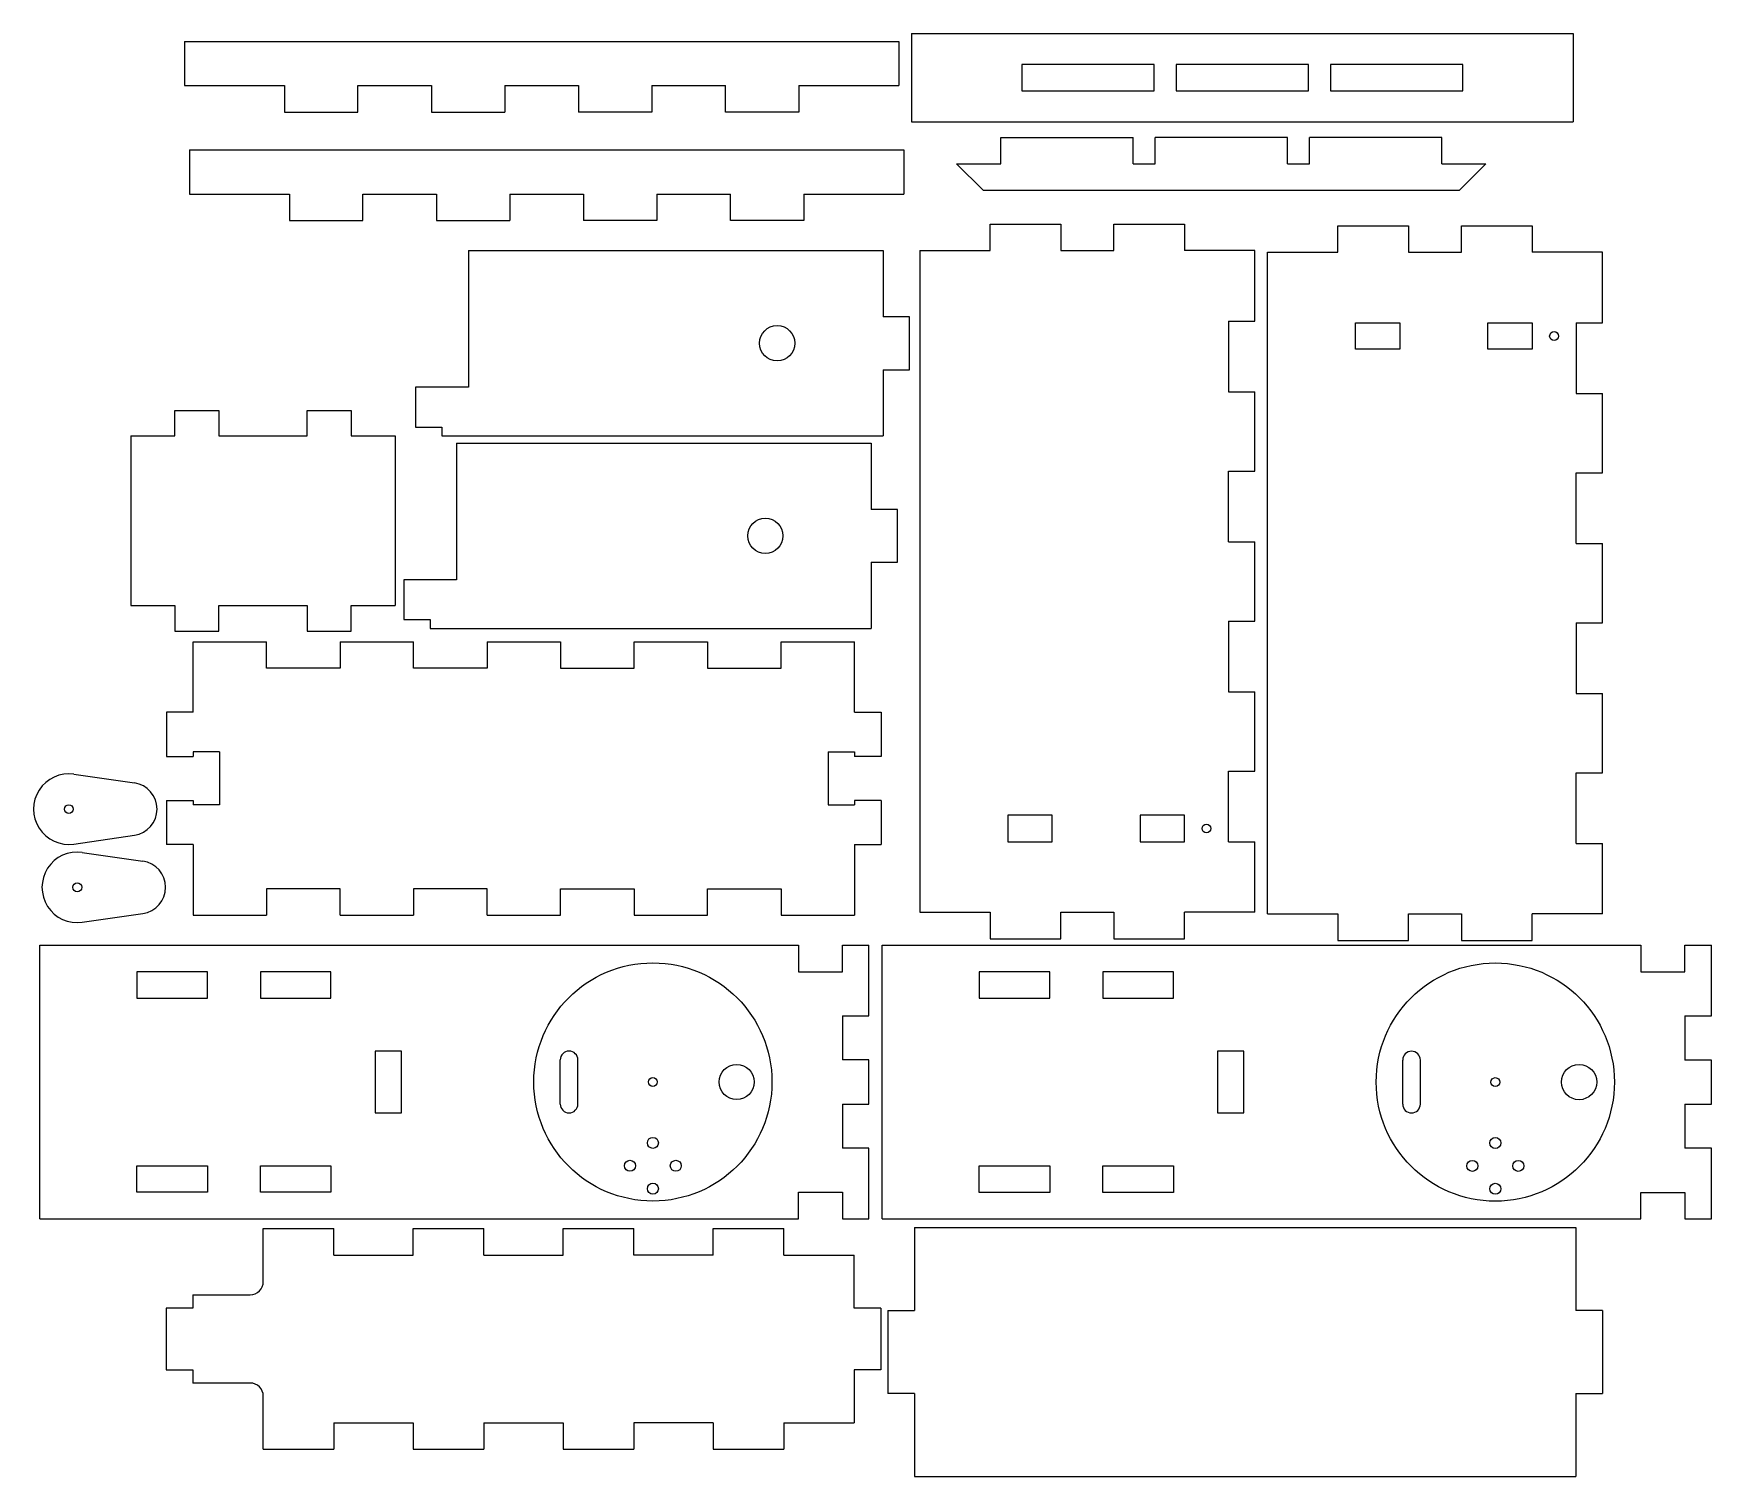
# Model space of a CAD drawing. Header units: millimetres. Extents: x 566 to 947, y 264 to 591.
import ezdxf

# ---------------------------------------------------------------- set-up
doc = ezdxf.new("R2010")
doc.units = ezdxf.units.MM

msp = doc.modelspace()

# ---------------------------------------------------------------- linework, layer by layer
at = {"color": 7, "linetype": 'Continuous', "lineweight": 25}
for p, q in [((765.2, 591.1), (765.2, 571.1)), ((765.2, 591.1), (915.2, 591.1)), ((915.2, 591.1), (915.2, 571.1)), ((600.3, 589.3), (600.3, 579.3)), ((600.3, 589.3), (762.3, 589.3)), ((762.3, 589.3), (762.3, 579.3)), ((820.2, 584.1), (790.2, 584.1)), ((790.2, 584.1), (790.2, 578.1)), ((820.2, 578.1), (820.2, 584.1)), ((825.2, 584.1), (825.2, 578.1)), ((855.2, 584.1), (825.2, 584.1)), ((855.2, 578.1), (855.2, 584.1)), ((860.2, 584.1), (860.2, 578.1)), ((890.2, 584.1), (860.2, 584.1)), ((890.2, 578.1), (890.2, 584.1)), ((600.3, 579.3), (622.97, 579.3)), ((622.97, 579.3), (622.97, 573.3)), ((639.63, 573.3), (639.63, 579.3)), ((639.63, 579.3), (656.3, 579.3)), ((656.3, 579.3), (656.3, 573.3)), ((672.97, 579.3), (672.97, 573.3)), ((672.97, 579.3), (689.63, 579.3)), ((689.63, 579.3), (689.63, 573.3)), ((706.3, 579.3), (706.3, 573.3)), ((706.3, 579.3), (722.97, 579.3)), ((722.97, 573.3), (722.97, 579.3)), ((739.63, 579.3), (739.63, 573.3)), ((739.63, 579.3), (762.3, 579.3)), ((790.2, 578.1), (820.2, 578.1)), ((825.2, 578.1), (855.2, 578.1)), ((860.2, 578.1), (890.2, 578.1)), ((622.97, 573.3), (639.63, 573.3)), ((656.3, 573.3), (672.97, 573.3)), ((706.3, 573.3), (689.63, 573.3)), ((739.63, 573.3), (722.97, 573.3)), ((765.2, 571.1), (915.2, 571.1)), ((785.39, 561.57), (785.39, 567.57)), ((785.39, 567.57), (815.39, 567.57)), ((815.39, 561.57), (815.39, 567.57)), ((850.39, 567.57), (820.39, 567.57)), ((820.39, 561.57), (820.39, 567.57)), ((850.39, 561.57), (850.39, 567.57)), ((855.39, 561.57), (855.39, 567.57)), ((885.39, 567.57), (855.39, 567.57)), ((885.39, 561.57), (885.39, 567.57)), ((601.46, 564.72), (601.46, 554.72)), ((601.46, 564.72), (763.46, 564.72)), ((763.46, 564.72), (763.46, 554.72)), ((775.39, 561.57), (781.39, 555.57)), ((775.39, 561.57), (785.39, 561.57)), ((815.39, 561.57), (820.39, 561.57)), ((850.39, 561.57), (855.39, 561.57)), ((885.39, 561.57), (895.39, 561.57)), ((889.39, 555.57), (895.39, 561.57)), ((781.39, 555.57), (889.39, 555.57)), ((601.46, 554.72), (624.12, 554.72)), ((624.12, 554.72), (624.12, 548.72)), ((640.79, 548.72), (640.79, 554.72)), ((640.79, 554.72), (657.46, 554.72)), ((657.46, 554.72), (657.46, 548.72)), ((674.12, 554.72), (674.12, 548.72)), ((674.12, 554.72), (690.79, 554.72)), ((690.79, 554.72), (690.79, 548.72)), ((707.46, 554.72), (707.46, 548.72)), ((707.46, 554.72), (724.12, 554.72)), ((724.12, 548.72), (724.12, 554.72)), ((740.79, 554.72), (740.79, 548.72)), ((740.79, 554.72), (763.46, 554.72)), ((624.12, 548.72), (640.79, 548.72)), ((657.46, 548.72), (674.12, 548.72)), ((707.46, 548.72), (690.79, 548.72)), ((740.79, 548.72), (724.12, 548.72)), ((783.04, 541.88), (783.04, 547.88)), ((783.04, 547.88), (799.04, 547.88)), ((799.04, 547.88), (799.04, 541.88)), ((811.04, 541.88), (811.04, 547.88)), ((811.04, 547.88), (827.04, 547.88)), ((827.04, 547.88), (827.04, 541.88)), ((861.86, 541.52), (861.86, 547.52)), ((861.86, 547.52), (877.86, 547.52)), ((877.86, 547.52), (877.86, 541.52)), ((889.86, 541.52), (889.86, 547.52)), ((889.86, 547.52), (905.86, 547.52)), ((905.86, 547.52), (905.86, 541.52)), ((664.71, 541.9), (664.71, 510.9)), ((664.71, 541.9), (758.71, 541.9)), ((758.71, 541.9), (758.71, 526.9)), ((767.04, 541.88), (767.04, 391.88)), ((767.04, 541.88), (783.04, 541.88)), ((799.04, 541.88), (811.04, 541.88)), ((843.04, 541.88), (827.04, 541.88)), ((843.04, 525.88), (843.04, 541.88)), ((845.86, 391.52), (845.86, 541.52)), ((845.86, 541.52), (861.86, 541.52)), ((877.86, 541.52), (889.86, 541.52)), ((921.86, 541.52), (905.86, 541.52)), ((921.86, 525.52), (921.86, 541.52)), ((764.71, 526.9), (758.71, 526.9)), ((764.71, 514.9), (764.71, 526.9)), ((837.04, 525.88), (843.04, 525.88)), ((837.04, 525.88), (837.04, 509.88)), ((865.86, 519.52), (865.86, 525.52)), ((865.86, 525.52), (875.86, 525.52)), ((875.86, 525.52), (875.86, 519.52)), ((895.86, 519.52), (895.86, 525.52)), ((895.86, 525.52), (905.86, 525.52)), ((905.86, 525.52), (905.86, 519.52)), ((915.86, 525.52), (921.86, 525.52)), ((915.86, 525.52), (915.86, 509.52)), ((875.86, 519.52), (865.86, 519.52)), ((905.86, 519.52), (895.86, 519.52)), ((758.71, 514.9), (764.71, 514.9)), ((758.71, 514.9), (758.71, 499.9)), ((652.71, 510.9), (652.71, 501.9)), ((664.71, 510.9), (652.71, 510.9)), ((837.04, 509.88), (843.04, 509.88)), ((843.04, 491.88), (843.04, 509.88)), ((915.86, 509.52), (921.86, 509.52)), ((921.86, 491.52), (921.86, 509.52)), ((598.13, 499.87), (598.13, 505.64)), ((598.13, 505.64), (608.13, 505.64)), ((608.13, 505.64), (608.13, 499.87)), ((628.13, 499.87), (628.13, 505.64)), ((628.13, 505.64), (638.13, 505.64)), ((638.13, 505.64), (638.13, 499.87)), ((588.13, 499.87), (598.13, 499.87)), ((588.13, 499.87), (588.13, 461.42)), ((608.13, 499.87), (628.13, 499.87)), ((638.13, 499.87), (648.13, 499.87)), ((648.13, 499.87), (648.13, 461.42)), ((652.71, 501.9), (658.71, 501.9)), ((658.71, 501.9), (658.71, 499.9)), ((658.71, 499.9), (758.71, 499.9)), ((662.03, 498.23), (662.03, 467.23)), ((662.03, 498.23), (756.03, 498.23)), ((756.03, 498.23), (756.03, 483.23)), ((837.04, 491.88), (843.04, 491.88)), ((837.04, 475.88), (837.04, 491.88)), ((915.86, 491.52), (921.86, 491.52)), ((915.86, 475.52), (915.86, 491.52)), ((762.03, 483.23), (756.03, 483.23)), ((762.03, 471.23), (762.03, 483.23)), ((837.04, 475.88), (843.04, 475.88)), ((843.04, 457.88), (843.04, 475.88)), ((915.86, 475.52), (921.86, 475.52)), ((921.86, 457.52), (921.86, 475.52)), ((756.03, 471.23), (762.03, 471.23)), ((756.03, 471.23), (756.03, 456.23)), ((650.03, 467.23), (650.03, 458.23)), ((662.03, 467.23), (650.03, 467.23)), ((588.13, 461.42), (598.13, 461.42)), ((598.13, 461.42), (598.13, 455.64)), ((608.13, 461.42), (628.13, 461.42)), ((608.13, 455.64), (608.13, 461.42)), ((628.13, 461.42), (628.13, 455.64)), ((638.13, 461.42), (648.13, 461.42)), ((638.13, 455.64), (638.13, 461.42)), ((650.03, 458.23), (656.03, 458.23)), ((656.03, 458.23), (656.03, 456.23)), ((837.04, 457.88), (843.04, 457.88)), ((837.04, 457.88), (837.04, 441.88)), ((915.86, 457.52), (921.86, 457.52)), ((915.86, 457.52), (915.86, 441.52)), ((598.13, 455.64), (608.13, 455.64)), ((602.26, 437.23), (602.26, 453.23)), ((602.26, 453.23), (618.93, 453.23)), ((618.93, 447.23), (618.93, 453.23)), ((628.13, 455.64), (638.13, 455.64)), ((635.6, 453.23), (635.6, 447.23)), ((635.6, 453.23), (652.26, 453.23)), ((652.26, 447.23), (652.26, 453.23)), ((656.03, 456.23), (756.03, 456.23)), ((668.93, 453.23), (668.93, 447.23)), ((668.93, 453.23), (685.6, 453.23)), ((685.6, 453.23), (685.6, 447.23)), ((702.26, 447.23), (702.26, 453.23)), ((702.26, 453.23), (718.93, 453.23)), ((718.93, 453.23), (718.93, 447.23)), ((735.6, 453.23), (752.26, 453.23)), ((735.6, 447.23), (735.6, 453.23)), ((752.26, 437.23), (752.26, 453.23)), ((635.6, 447.23), (618.93, 447.23)), ((668.93, 447.23), (652.26, 447.23)), ((685.6, 447.23), (702.26, 447.23)), ((718.93, 447.23), (735.6, 447.23)), ((837.04, 441.88), (843.04, 441.88)), ((843.04, 423.88), (843.04, 441.88)), ((915.86, 441.52), (921.86, 441.52)), ((921.86, 423.52), (921.86, 441.52)), ((596.26, 437.23), (596.26, 427.23)), ((602.26, 437.23), (596.26, 437.23)), ((752.26, 437.23), (758.26, 437.23)), ((758.26, 437.23), (758.26, 427.23)), ((596.26, 427.23), (602.26, 427.23)), ((608.26, 428.23), (602.26, 428.23)), ((602.26, 428.23), (602.26, 427.23)), ((608.26, 428.23), (608.26, 416.23)), ((746.26, 428.23), (752.26, 428.23)), ((746.26, 428.23), (746.26, 416.23)), ((752.26, 428.23), (752.26, 427.23)), ((758.26, 427.23), (752.26, 427.23)), ((575.25, 423.2), (588.97, 421.22)), ((837.04, 423.88), (843.04, 423.88)), ((837.04, 407.88), (837.04, 423.88)), ((915.86, 423.52), (921.86, 423.52)), ((915.86, 407.52), (915.86, 423.52)), ((596.26, 417.23), (596.26, 407.23)), ((596.26, 417.23), (602.26, 417.23)), ((602.26, 417.23), (602.26, 416.23)), ((608.26, 416.23), (602.26, 416.23)), ((746.26, 416.23), (752.26, 416.23)), ((752.26, 417.23), (752.26, 416.23)), ((758.26, 417.23), (752.26, 417.23)), ((758.26, 417.23), (758.26, 407.23)), ((797.04, 413.88), (787.04, 413.88)), ((787.04, 413.88), (787.04, 407.88)), ((797.04, 407.88), (797.04, 413.88)), ((827.04, 413.88), (817.04, 413.88)), ((817.04, 413.88), (817.04, 407.88)), ((827.04, 407.88), (827.04, 413.88)), ((575.25, 407.36), (588.97, 409.34)), ((602.26, 407.23), (596.26, 407.23)), ((602.26, 407.23), (602.26, 391.23)), ((752.26, 407.23), (758.26, 407.23)), ((752.26, 407.23), (752.26, 391.23)), ((787.04, 407.88), (797.04, 407.88)), ((817.04, 407.88), (827.04, 407.88)), ((837.04, 407.88), (843.04, 407.88)), ((843.04, 391.88), (843.04, 407.88)), ((915.86, 407.52), (921.86, 407.52)), ((921.86, 391.52), (921.86, 407.52)), ((577.16, 405.47), (590.88, 403.49)), ((635.6, 397.23), (618.93, 397.23)), ((618.93, 397.23), (618.93, 391.23)), ((635.6, 391.23), (635.6, 397.23)), ((668.93, 397.23), (652.26, 397.23)), ((652.26, 397.23), (652.26, 391.23)), ((668.93, 391.23), (668.93, 397.23)), ((685.6, 397.23), (702.26, 397.23)), ((685.6, 391.23), (685.6, 397.23)), ((702.26, 397.23), (702.26, 391.23)), ((718.93, 397.23), (735.6, 397.23)), ((718.93, 391.23), (718.93, 397.23)), ((735.6, 397.23), (735.6, 391.23)), ((767.04, 391.88), (783.04, 391.88)), ((783.04, 391.88), (783.04, 385.88)), ((799.04, 391.88), (811.04, 391.88)), ((799.04, 385.88), (799.04, 391.88)), ((811.04, 391.88), (811.04, 385.88)), ((843.04, 391.88), (827.04, 391.88)), ((827.04, 385.88), (827.04, 391.88)), ((577.16, 389.63), (590.88, 391.61)), ((602.26, 391.23), (618.93, 391.23)), ((635.6, 391.23), (652.26, 391.23)), ((668.93, 391.23), (685.6, 391.23)), ((702.26, 391.23), (718.93, 391.23)), ((735.6, 391.23), (752.26, 391.23)), ((845.86, 391.52), (861.86, 391.52)), ((861.86, 391.52), (861.86, 385.52)), ((877.86, 391.52), (889.86, 391.52)), ((877.86, 385.52), (877.86, 391.52)), ((889.86, 391.52), (889.86, 385.52)), ((921.86, 391.52), (905.86, 391.52)), ((905.86, 385.52), (905.86, 391.52)), ((567.53, 322.42), (567.53, 384.42)), ((567.53, 384.42), (739.53, 384.42)), ((739.53, 384.42), (739.53, 378.42)), ((749.53, 378.42), (749.53, 384.42)), ((749.53, 384.42), (755.53, 384.42)), ((755.53, 368.42), (755.53, 384.42)), ((758.54, 322.4), (758.54, 384.4)), ((758.54, 384.4), (930.54, 384.4)), ((783.04, 385.88), (799.04, 385.88)), ((811.04, 385.88), (827.04, 385.88)), ((861.86, 385.52), (877.86, 385.52)), ((889.86, 385.52), (905.86, 385.52)), ((930.54, 384.4), (930.54, 378.4)), ((940.54, 378.4), (940.54, 384.4)), ((940.54, 384.4), (946.54, 384.4)), ((946.54, 368.4), (946.54, 384.4)), ((605.53, 378.42), (589.53, 378.42)), ((589.53, 378.42), (589.53, 372.42)), ((605.53, 372.42), (605.53, 378.42)), ((633.53, 378.42), (617.53, 378.42)), ((617.53, 378.42), (617.53, 372.42)), ((633.53, 372.42), (633.53, 378.42)), ((739.53, 378.42), (749.53, 378.42)), ((796.54, 378.4), (780.54, 378.4)), ((780.54, 378.4), (780.54, 372.4)), ((796.54, 372.4), (796.54, 378.4)), ((824.54, 378.4), (808.54, 378.4)), ((808.54, 378.4), (808.54, 372.4)), ((824.54, 372.4), (824.54, 378.4)), ((930.54, 378.4), (940.54, 378.4)), ((589.53, 372.42), (605.53, 372.42)), ((617.53, 372.42), (633.53, 372.42)), ((780.54, 372.4), (796.54, 372.4)), ((808.54, 372.4), (824.54, 372.4)), ((749.53, 368.42), (755.53, 368.42)), ((749.53, 368.42), (749.53, 358.42)), ((940.54, 368.4), (946.54, 368.4)), ((940.54, 368.4), (940.54, 358.4)), ((649.53, 360.42), (643.53, 360.42)), ((643.53, 360.42), (643.53, 346.42)), ((649.53, 346.42), (649.53, 360.42)), ((685.53, 348.42), (685.53, 358.42)), ((689.53, 348.42), (689.53, 358.42)), ((755.53, 358.42), (749.53, 358.42)), ((755.53, 348.42), (755.53, 358.42)), ((840.54, 360.4), (834.54, 360.4)), ((834.54, 360.4), (834.54, 346.4)), ((840.54, 346.4), (840.54, 360.4)), ((876.54, 348.4), (876.54, 358.4)), ((880.54, 348.4), (880.54, 358.4)), ((946.54, 358.4), (940.54, 358.4)), ((946.54, 348.4), (946.54, 358.4)), ((643.53, 346.42), (649.53, 346.42)), ((749.53, 348.42), (755.53, 348.42)), ((749.53, 348.42), (749.53, 338.42)), ((834.54, 346.4), (840.54, 346.4)), ((940.54, 348.4), (946.54, 348.4)), ((940.54, 348.4), (940.54, 338.4)), ((755.53, 338.42), (749.53, 338.42)), ((755.53, 322.42), (755.53, 338.42)), ((946.54, 338.4), (940.54, 338.4)), ((946.54, 322.4), (946.54, 338.4)), ((589.53, 334.42), (605.53, 334.42)), ((589.53, 328.42), (589.53, 334.42)), ((605.53, 334.42), (605.53, 328.42)), ((617.53, 328.42), (617.53, 334.42)), ((617.53, 334.42), (633.53, 334.42)), ((633.53, 334.42), (633.53, 328.42)), ((780.54, 334.4), (796.54, 334.4)), ((780.54, 328.4), (780.54, 334.4)), ((796.54, 334.4), (796.54, 328.4)), ((808.54, 328.4), (808.54, 334.4)), ((808.54, 334.4), (824.54, 334.4)), ((824.54, 334.4), (824.54, 328.4)), ((605.53, 328.42), (589.53, 328.42)), ((633.53, 328.42), (617.53, 328.42)), ((739.53, 328.42), (749.53, 328.42)), ((739.53, 322.42), (739.53, 328.42)), ((749.53, 328.42), (749.53, 322.42)), ((796.54, 328.4), (780.54, 328.4)), ((824.54, 328.4), (808.54, 328.4)), ((930.54, 328.4), (940.54, 328.4)), ((930.54, 322.4), (930.54, 328.4)), ((940.54, 328.4), (940.54, 322.4)), ((567.53, 322.42), (739.53, 322.42)), ((618.2, 308.17), (618.2, 320.17)), ((618.2, 320.17), (634.2, 320.17)), ((634.2, 314.17), (634.2, 320.17)), ((652.2, 314.17), (652.2, 320.17)), ((652.2, 320.17), (668.2, 320.17)), ((668.2, 314.17), (668.2, 320.17)), ((686.2, 314.17), (686.2, 320.17)), ((686.2, 320.17), (702.2, 320.17)), ((702.2, 314.17), (702.2, 320.17)), ((720.2, 314.17), (720.2, 320.17)), ((720.2, 320.17), (736.2, 320.17)), ((736.2, 314.17), (736.2, 320.17)), ((749.53, 322.42), (755.53, 322.42)), ((758.54, 322.4), (930.54, 322.4)), ((765.83, 320.4), (765.83, 301.6)), ((765.83, 320.4), (915.83, 320.4)), ((915.83, 320.4), (915.83, 301.6)), ((940.54, 322.4), (946.54, 322.4)), ((634.2, 314.17), (652.2, 314.17)), ((668.2, 314.17), (686.2, 314.17)), ((720.2, 314.17), (702.2, 314.17)), ((736.2, 314.17), (752.2, 314.17)), ((752.2, 302.17), (752.2, 314.17)), ((602.2, 305.17), (602.2, 302.17)), ((602.2, 305.17), (615.2, 305.17)), ((596.2, 302.17), (596.2, 288.17)), ((602.2, 302.17), (596.2, 302.17)), ((758.2, 302.17), (752.2, 302.17)), ((758.2, 302.17), (758.2, 288.17)), ((759.83, 301.6), (759.83, 282.8)), ((759.83, 301.6), (765.83, 301.6)), ((921.83, 301.6), (915.83, 301.6)), ((921.83, 301.6), (921.83, 282.8)), ((596.2, 288.17), (602.2, 288.17)), ((602.2, 288.17), (602.2, 285.17)), ((758.2, 288.17), (752.2, 288.17)), ((752.2, 288.17), (752.2, 276.17)), ((615.2, 285.17), (602.2, 285.17)), ((618.2, 270.17), (618.2, 282.17)), ((765.83, 282.8), (759.83, 282.8)), ((765.83, 282.8), (765.83, 264)), ((915.83, 282.8), (921.83, 282.8)), ((915.83, 282.8), (915.83, 264)), ((634.2, 276.17), (652.2, 276.17)), ((634.2, 276.17), (634.2, 270.17)), ((652.2, 276.17), (652.2, 270.17)), ((668.2, 276.17), (686.2, 276.17)), ((668.2, 276.17), (668.2, 270.17)), ((686.2, 276.17), (686.2, 270.17)), ((720.2, 276.17), (702.2, 276.17)), ((702.2, 276.17), (702.2, 270.17)), ((720.2, 276.17), (720.2, 270.17)), ((736.2, 276.17), (752.2, 276.17)), ((736.2, 276.17), (736.2, 270.17)), ((618.2, 270.17), (634.2, 270.17)), ((652.2, 270.17), (668.2, 270.17)), ((686.2, 270.17), (702.2, 270.17)), ((720.2, 270.17), (736.2, 270.17)), ((765.83, 264), (915.83, 264))]:
    msp.add_line(p, q, dxfattribs=at)
for centre, radius in [((734.71, 520.9), 4), ((910.86, 522.52), 1), ((732.03, 477.23), 4), ((574.11, 415.28), 1), ((832.04, 410.88), 1), ((576.02, 397.55), 1), ((706.53, 353.42), 27), ((897.54, 353.4), 27), ((706.53, 353.42), 1), ((725.53, 353.42), 4), ((897.54, 353.4), 1), ((916.54, 353.4), 4), ((706.53, 339.61), 1.25), ((897.54, 339.6), 1.25), ((701.33, 334.42), 1.25), ((711.73, 334.42), 1.25), ((892.34, 334.4), 1.25), ((902.74, 334.4), 1.25), ((706.53, 329.22), 1.25), ((897.54, 329.2), 1.25)]:
    msp.add_circle(centre, radius, dxfattribs=at)
for centre, radius, start, end in [((574.11, 415.28), 8, 81.7868, 278.2132), ((588.11, 415.28), 6, 278.2132, 81.7868), ((576.02, 397.55), 8, 81.7868, 278.2132), ((590.02, 397.55), 6, 278.2132, 81.7868), ((687.53, 358.42), 2, 0, 180), ((878.54, 358.4), 2, 0, 180), ((687.53, 348.42), 2, 180, 0), ((878.54, 348.4), 2, 180, 0), ((615.2, 308.17), 3, 270, 0), ((615.2, 282.17), 3, 0, 90)]:
    msp.add_arc(centre, radius, start, end, dxfattribs=at)

doc.saveas('drawing.dxf')
